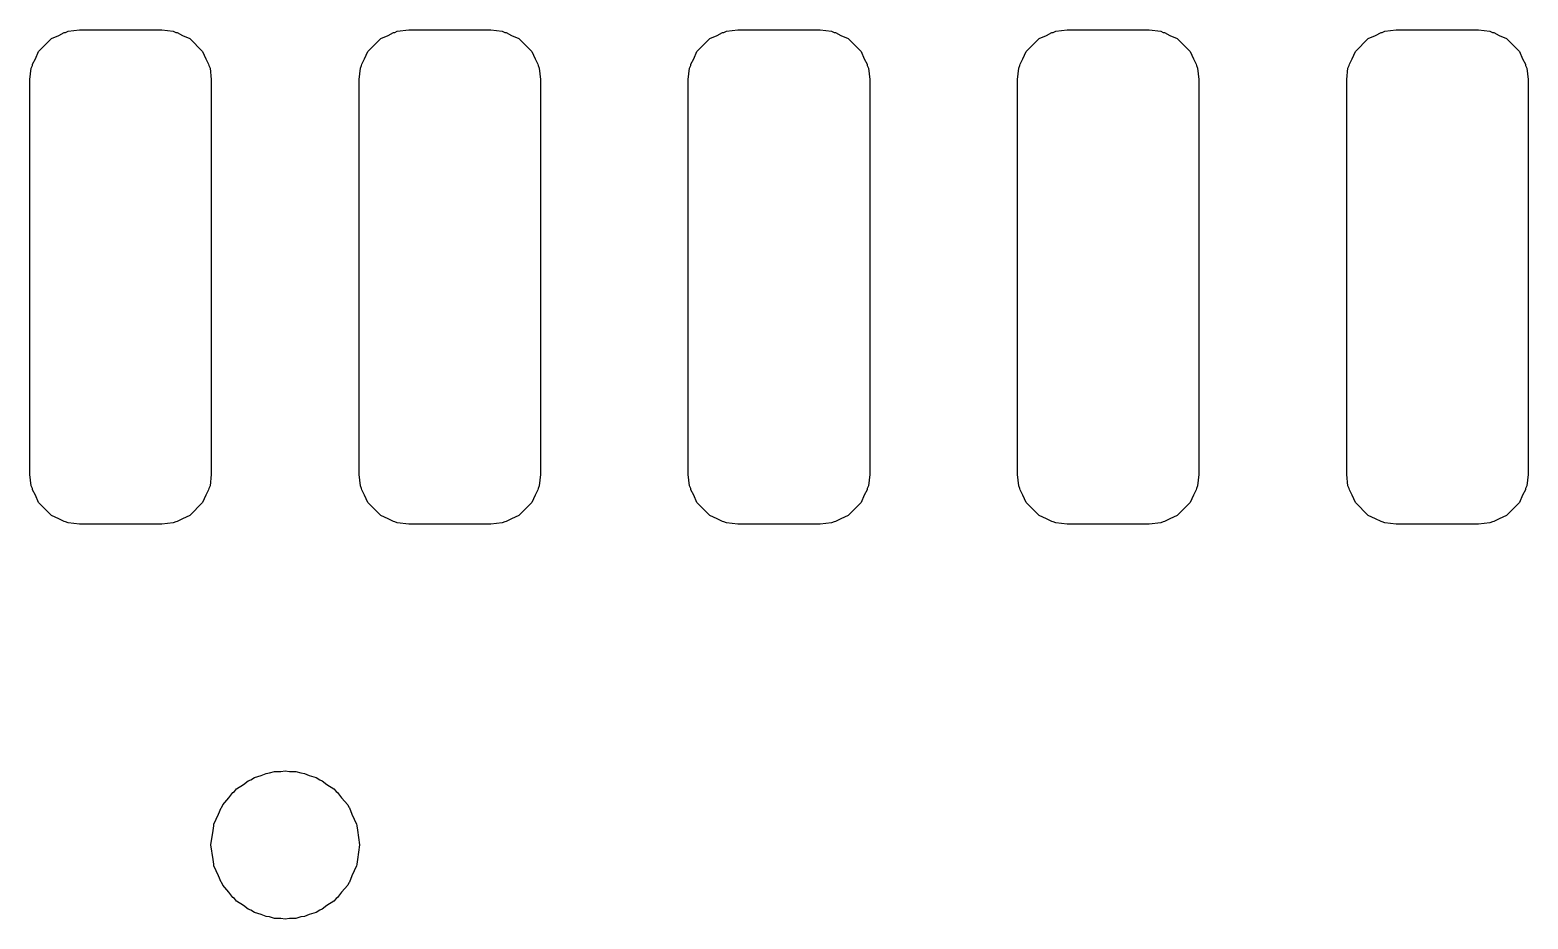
# Model space of a CAD drawing. Extents: x 0.85 to 5.51, y -4.12 to -1.38.
# Drawn here: x 4.4389 to 4.7973, y -2.5177 to -2.3051 of the extents above; entities that cross this region are included whole.
import ezdxf

# ---------------------------------------------------------------- set-up
doc = ezdxf.new("R2010")
doc.units = 0
doc.header["$MEASUREMENT"] = 0
doc.layers.add('BLACK', color=7, linetype='CONTINUOUS')

msp = doc.modelspace()

# ---------------------------------------------------------------- linework, layer by layer
at = {"layer": 'BLACK', "linetype": 'CONTINUOUS'}
for p, q in [((4.44101, -2.31023), (4.44409, -2.30715)), ((4.44409, -2.30715), (4.44586, -2.30637)), ((4.44586, -2.30637), (4.44714, -2.30572)), ((4.44714, -2.30572), (4.44745, -2.30567)), ((4.44745, -2.30567), (4.44807, -2.30539)), ((4.44807, -2.30539), (4.45079, -2.30508)), ((4.45079, -2.30508), (4.47047, -2.30508)), ((4.47047, -2.30508), (4.47319, -2.30539)), ((4.47319, -2.30539), (4.47381, -2.30567)), ((4.47381, -2.30567), (4.47412, -2.30572)), ((4.47412, -2.30572), (4.4754, -2.30637)), ((4.4754, -2.30637), (4.47717, -2.30715)), ((4.47717, -2.30715), (4.48025, -2.31023)), ((4.51975, -2.31023), (4.52283, -2.30715)), ((4.52283, -2.30715), (4.5246, -2.30637)), ((4.5246, -2.30637), (4.52588, -2.30572)), ((4.52588, -2.30572), (4.52619, -2.30567)), ((4.52619, -2.30567), (4.52681, -2.30539)), ((4.52681, -2.30539), (4.52953, -2.30508)), ((4.52953, -2.30508), (4.54921, -2.30508)), ((4.54921, -2.30508), (4.55193, -2.30539)), ((4.55193, -2.30539), (4.55255, -2.30567)), ((4.55255, -2.30567), (4.55286, -2.30572)), ((4.55286, -2.30572), (4.55414, -2.30637)), ((4.55414, -2.30637), (4.55591, -2.30715)), ((4.55591, -2.30715), (4.55899, -2.31023)), ((4.59849, -2.31023), (4.60157, -2.30715)), ((4.60157, -2.30715), (4.60334, -2.30637)), ((4.60334, -2.30637), (4.60462, -2.30572)), ((4.60462, -2.30572), (4.60493, -2.30567)), ((4.60493, -2.30567), (4.60555, -2.30539)), ((4.60555, -2.30539), (4.60827, -2.30508)), ((4.60827, -2.30508), (4.62795, -2.30508)), ((4.62795, -2.30508), (4.63067, -2.30539)), ((4.63067, -2.30539), (4.63129, -2.30567)), ((4.63129, -2.30567), (4.6316, -2.30572)), ((4.6316, -2.30572), (4.63288, -2.30637)), ((4.63288, -2.30637), (4.63465, -2.30715)), ((4.63465, -2.30715), (4.63773, -2.31023)), ((4.67723, -2.31023), (4.68031, -2.30715)), ((4.68031, -2.30715), (4.68208, -2.30637)), ((4.68208, -2.30637), (4.68336, -2.30572)), ((4.68336, -2.30572), (4.68367, -2.30567)), ((4.68367, -2.30567), (4.68429, -2.30539)), ((4.68429, -2.30539), (4.68701, -2.30508)), ((4.68701, -2.30508), (4.70669, -2.30508)), ((4.70669, -2.30508), (4.70941, -2.30539)), ((4.70941, -2.30539), (4.71003, -2.30567)), ((4.71003, -2.30567), (4.71034, -2.30572)), ((4.71034, -2.30572), (4.71162, -2.30637)), ((4.71162, -2.30637), (4.71339, -2.30715)), ((4.71339, -2.30715), (4.71647, -2.31023)), ((4.75597, -2.31023), (4.75905, -2.30715)), ((4.75905, -2.30715), (4.76082, -2.30637)), ((4.76082, -2.30637), (4.76211, -2.30572)), ((4.76211, -2.30572), (4.76241, -2.30567)), ((4.76241, -2.30567), (4.76303, -2.30539)), ((4.76303, -2.30539), (4.76575, -2.30508)), ((4.76575, -2.30508), (4.78543, -2.30508)), ((4.78543, -2.30508), (4.78815, -2.30539)), ((4.78815, -2.30539), (4.78877, -2.30567)), ((4.78877, -2.30567), (4.78908, -2.30572)), ((4.78908, -2.30572), (4.79036, -2.30637)), ((4.79036, -2.30637), (4.79213, -2.30715)), ((4.79213, -2.30715), (4.79521, -2.31023)), ((4.44023, -2.31201), (4.44101, -2.31023)), ((4.48025, -2.31023), (4.48103, -2.31201)), ((4.51897, -2.31201), (4.51975, -2.31023)), ((4.55899, -2.31023), (4.55977, -2.31201)), ((4.59771, -2.31201), (4.59849, -2.31023)), ((4.63773, -2.31023), (4.63851, -2.31201)), ((4.67645, -2.31201), (4.67723, -2.31023)), ((4.71647, -2.31023), (4.71725, -2.31201)), ((4.75519, -2.31201), (4.75597, -2.31023)), ((4.79521, -2.31023), (4.79599, -2.31201)), ((4.43894, -2.31693), (4.43925, -2.31422)), ((4.43925, -2.31422), (4.43953, -2.31359)), ((4.43953, -2.31359), (4.43958, -2.31329)), ((4.43958, -2.31329), (4.44023, -2.31201)), ((4.48103, -2.31201), (4.48168, -2.31329)), ((4.48168, -2.31329), (4.48173, -2.31359)), ((4.48173, -2.31359), (4.48201, -2.31422)), ((4.48201, -2.31422), (4.48232, -2.31693)), ((4.51768, -2.31693), (4.51799, -2.31422)), ((4.51799, -2.31422), (4.51827, -2.31359)), ((4.51827, -2.31359), (4.51832, -2.31329)), ((4.51832, -2.31329), (4.51897, -2.31201)), ((4.55977, -2.31201), (4.56042, -2.31329)), ((4.56042, -2.31329), (4.56047, -2.31359)), ((4.56047, -2.31359), (4.56075, -2.31422)), ((4.56075, -2.31422), (4.56106, -2.31693)), ((4.59642, -2.31693), (4.59673, -2.31422)), ((4.59673, -2.31422), (4.59701, -2.31359)), ((4.59701, -2.31359), (4.59706, -2.31329)), ((4.59706, -2.31329), (4.59771, -2.31201)), ((4.63851, -2.31201), (4.63916, -2.31329)), ((4.63916, -2.31329), (4.63921, -2.31359)), ((4.63921, -2.31359), (4.63949, -2.31422)), ((4.63949, -2.31422), (4.6398, -2.31693)), ((4.67516, -2.31693), (4.67547, -2.31422)), ((4.67547, -2.31422), (4.67575, -2.31359)), ((4.67575, -2.31359), (4.6758, -2.31329)), ((4.6758, -2.31329), (4.67645, -2.31201)), ((4.71725, -2.31201), (4.7179, -2.31329)), ((4.7179, -2.31329), (4.71795, -2.31359)), ((4.71795, -2.31359), (4.71823, -2.31422)), ((4.71823, -2.31422), (4.71854, -2.31693)), ((4.7539, -2.31693), (4.75421, -2.31422)), ((4.75421, -2.31422), (4.75449, -2.31359)), ((4.75449, -2.31359), (4.75454, -2.31329)), ((4.75454, -2.31329), (4.75519, -2.31201)), ((4.79599, -2.31201), (4.79665, -2.31329)), ((4.79665, -2.31329), (4.79669, -2.31359)), ((4.79669, -2.31359), (4.79697, -2.31422)), ((4.79697, -2.31422), (4.79728, -2.31693)), ((4.43894, -2.41142), (4.43894, -2.31693)), ((4.48232, -2.31693), (4.48232, -2.41142)), ((4.51768, -2.41142), (4.51768, -2.31693)), ((4.56106, -2.31693), (4.56106, -2.41142)), ((4.59642, -2.41142), (4.59642, -2.31693)), ((4.6398, -2.31693), (4.6398, -2.41142)), ((4.67516, -2.41142), (4.67516, -2.31693)), ((4.71854, -2.31693), (4.71854, -2.41142)), ((4.7539, -2.41142), (4.7539, -2.31693)), ((4.79728, -2.31693), (4.79728, -2.41142)), ((4.43925, -2.41413), (4.43894, -2.41142)), ((4.48232, -2.41142), (4.48201, -2.41413)), ((4.51799, -2.41413), (4.51768, -2.41142)), ((4.56106, -2.41142), (4.56075, -2.41413)), ((4.59673, -2.41413), (4.59642, -2.41142)), ((4.6398, -2.41142), (4.63949, -2.41413)), ((4.67547, -2.41413), (4.67516, -2.41142)), ((4.71854, -2.41142), (4.71823, -2.41413)), ((4.75421, -2.41413), (4.7539, -2.41142)), ((4.79728, -2.41142), (4.79697, -2.41413)), ((4.43953, -2.41475), (4.43925, -2.41413)), ((4.43958, -2.41506), (4.43953, -2.41475)), ((4.44023, -2.41634), (4.43958, -2.41506)), ((4.48168, -2.41506), (4.48103, -2.41634)), ((4.48173, -2.41475), (4.48168, -2.41506)), ((4.48201, -2.41413), (4.48173, -2.41475)), ((4.51827, -2.41475), (4.51799, -2.41413)), ((4.51832, -2.41506), (4.51827, -2.41475)), ((4.51897, -2.41634), (4.51832, -2.41506)), ((4.56042, -2.41506), (4.55977, -2.41634)), ((4.56047, -2.41475), (4.56042, -2.41506)), ((4.56075, -2.41413), (4.56047, -2.41475)), ((4.59701, -2.41475), (4.59673, -2.41413)), ((4.59706, -2.41506), (4.59701, -2.41475)), ((4.59771, -2.41634), (4.59706, -2.41506)), ((4.63916, -2.41506), (4.63851, -2.41634)), ((4.63921, -2.41475), (4.63916, -2.41506)), ((4.63949, -2.41413), (4.63921, -2.41475)), ((4.67575, -2.41475), (4.67547, -2.41413)), ((4.6758, -2.41506), (4.67575, -2.41475)), ((4.67645, -2.41634), (4.6758, -2.41506)), ((4.7179, -2.41506), (4.71725, -2.41634)), ((4.71795, -2.41475), (4.7179, -2.41506)), ((4.71823, -2.41413), (4.71795, -2.41475)), ((4.75449, -2.41475), (4.75421, -2.41413)), ((4.75454, -2.41506), (4.75449, -2.41475)), ((4.75519, -2.41634), (4.75454, -2.41506)), ((4.79665, -2.41506), (4.79599, -2.41634)), ((4.79669, -2.41475), (4.79665, -2.41506)), ((4.79697, -2.41413), (4.79669, -2.41475)), ((4.44101, -2.41811), (4.44023, -2.41634)), ((4.44409, -2.42119), (4.44101, -2.41811)), ((4.48025, -2.41811), (4.47717, -2.42119)), ((4.48103, -2.41634), (4.48025, -2.41811)), ((4.51975, -2.41811), (4.51897, -2.41634)), ((4.52283, -2.42119), (4.51975, -2.41811)), ((4.55899, -2.41811), (4.55591, -2.42119)), ((4.55977, -2.41634), (4.55899, -2.41811)), ((4.59849, -2.41811), (4.59771, -2.41634)), ((4.60157, -2.42119), (4.59849, -2.41811)), ((4.63773, -2.41811), (4.63465, -2.42119)), ((4.63851, -2.41634), (4.63773, -2.41811)), ((4.67723, -2.41811), (4.67645, -2.41634)), ((4.68031, -2.42119), (4.67723, -2.41811)), ((4.71647, -2.41811), (4.71339, -2.42119)), ((4.71725, -2.41634), (4.71647, -2.41811)), ((4.75597, -2.41811), (4.75519, -2.41634)), ((4.75905, -2.42119), (4.75597, -2.41811)), ((4.79521, -2.41811), (4.79213, -2.42119)), ((4.79599, -2.41634), (4.79521, -2.41811)), ((4.44586, -2.42198), (4.44409, -2.42119)), ((4.44714, -2.42263), (4.44586, -2.42198)), ((4.47539, -2.42198), (4.47412, -2.42263)), ((4.47717, -2.42119), (4.47539, -2.42198)), ((4.52461, -2.42198), (4.52283, -2.42119)), ((4.52588, -2.42263), (4.52461, -2.42198)), ((4.55413, -2.42198), (4.55286, -2.42263)), ((4.55591, -2.42119), (4.55413, -2.42198)), ((4.60335, -2.42198), (4.60157, -2.42119)), ((4.60462, -2.42263), (4.60335, -2.42198)), ((4.63287, -2.42198), (4.6316, -2.42263)), ((4.63465, -2.42119), (4.63287, -2.42198)), ((4.68209, -2.42198), (4.68031, -2.42119)), ((4.68336, -2.42263), (4.68209, -2.42198)), ((4.71162, -2.42198), (4.71034, -2.42263)), ((4.71339, -2.42119), (4.71162, -2.42198)), ((4.76083, -2.42198), (4.75905, -2.42119)), ((4.76211, -2.42263), (4.76083, -2.42198)), ((4.79036, -2.42198), (4.78908, -2.42263)), ((4.79213, -2.42119), (4.79036, -2.42198)), ((4.44745, -2.42268), (4.44714, -2.42263)), ((4.44807, -2.42295), (4.44745, -2.42268)), ((4.45079, -2.42327), (4.44807, -2.42295)), ((4.47047, -2.42327), (4.45079, -2.42327)), ((4.47319, -2.42295), (4.47047, -2.42327)), ((4.47381, -2.42268), (4.47319, -2.42295)), ((4.47412, -2.42263), (4.47381, -2.42268)), ((4.52619, -2.42268), (4.52588, -2.42263)), ((4.52681, -2.42295), (4.52619, -2.42268)), ((4.52953, -2.42327), (4.52681, -2.42295)), ((4.54921, -2.42327), (4.52953, -2.42327)), ((4.55193, -2.42295), (4.54921, -2.42327)), ((4.55255, -2.42268), (4.55193, -2.42295)), ((4.55286, -2.42263), (4.55255, -2.42268)), ((4.60493, -2.42268), (4.60462, -2.42263)), ((4.60555, -2.42295), (4.60493, -2.42268)), ((4.60827, -2.42327), (4.60555, -2.42295)), ((4.62795, -2.42327), (4.60827, -2.42327)), ((4.63067, -2.42295), (4.62795, -2.42327)), ((4.63129, -2.42268), (4.63067, -2.42295)), ((4.6316, -2.42263), (4.63129, -2.42268)), ((4.68367, -2.42268), (4.68336, -2.42263)), ((4.68429, -2.42295), (4.68367, -2.42268)), ((4.68701, -2.42327), (4.68429, -2.42295)), ((4.70669, -2.42327), (4.68701, -2.42327)), ((4.70941, -2.42295), (4.70669, -2.42327)), ((4.71003, -2.42268), (4.70941, -2.42295)), ((4.71034, -2.42263), (4.71003, -2.42268)), ((4.76241, -2.42268), (4.76211, -2.42263)), ((4.76303, -2.42295), (4.76241, -2.42268)), ((4.76575, -2.42327), (4.76303, -2.42295)), ((4.78543, -2.42327), (4.76575, -2.42327)), ((4.78815, -2.42295), (4.78543, -2.42327)), ((4.78877, -2.42268), (4.78815, -2.42295)), ((4.78908, -2.42263), (4.78877, -2.42268)), ((4.49426, -2.48337), (4.49542, -2.48289)), ((4.49542, -2.48289), (4.49627, -2.48278)), ((4.49627, -2.48278), (4.49747, -2.48242)), ((4.49747, -2.48242), (4.49895, -2.48242)), ((4.49895, -2.48242), (4.5, -2.48229)), ((4.5, -2.48229), (4.50105, -2.48242)), ((4.50105, -2.48242), (4.50253, -2.48242)), ((4.50253, -2.48242), (4.50373, -2.48278)), ((4.50373, -2.48278), (4.50458, -2.48289)), ((4.50458, -2.48289), (4.50574, -2.48337)), ((4.48784, -2.48719), (4.48837, -2.48658)), ((4.48837, -2.48658), (4.49002, -2.48552)), ((4.49002, -2.48552), (4.49114, -2.48466)), ((4.49114, -2.48466), (4.49176, -2.4844)), ((4.49176, -2.4844), (4.49262, -2.48385)), ((4.49262, -2.48385), (4.49426, -2.48337)), ((4.50574, -2.48337), (4.50738, -2.48385)), ((4.50738, -2.48385), (4.50824, -2.4844)), ((4.50824, -2.4844), (4.50886, -2.48466)), ((4.50886, -2.48466), (4.50998, -2.48552)), ((4.50998, -2.48552), (4.51163, -2.48658)), ((4.51163, -2.48658), (4.51216, -2.48719)), ((4.48482, -2.49094), (4.48506, -2.4904)), ((4.48506, -2.4904), (4.48652, -2.48872)), ((4.48652, -2.48872), (4.48747, -2.48747)), ((4.48747, -2.48747), (4.48784, -2.48719)), ((4.51216, -2.48719), (4.51253, -2.48747)), ((4.51253, -2.48747), (4.51348, -2.48872)), ((4.51348, -2.48872), (4.51494, -2.4904)), ((4.51494, -2.4904), (4.51518, -2.49094)), ((4.48296, -2.495), (4.48404, -2.49265)), ((4.48404, -2.49265), (4.48466, -2.49114)), ((4.48466, -2.49114), (4.48482, -2.49094)), ((4.51518, -2.49094), (4.51534, -2.49114)), ((4.51534, -2.49114), (4.51596, -2.49265)), ((4.51596, -2.49265), (4.51704, -2.495)), ((4.48224, -2.5), (4.48275, -2.4965)), ((4.48275, -2.4965), (4.48289, -2.49542)), ((4.48289, -2.49542), (4.48291, -2.49537)), ((4.48291, -2.49537), (4.48296, -2.495)), ((4.51704, -2.495), (4.51709, -2.49537)), ((4.51709, -2.49537), (4.51711, -2.49542)), ((4.51711, -2.49542), (4.51725, -2.49649)), ((4.51725, -2.49649), (4.51776, -2.5)), ((4.48275, -2.5035), (4.48224, -2.5)), ((4.51776, -2.5), (4.51725, -2.50351)), ((4.48289, -2.50458), (4.48275, -2.5035)), ((4.48291, -2.50463), (4.48289, -2.50458)), ((4.48296, -2.505), (4.48291, -2.50463)), ((4.51709, -2.50463), (4.51704, -2.505)), ((4.51711, -2.50458), (4.51709, -2.50463)), ((4.51725, -2.50351), (4.51711, -2.50458)), ((4.48404, -2.50735), (4.48296, -2.505)), ((4.48466, -2.50886), (4.48404, -2.50735)), ((4.51596, -2.50735), (4.51534, -2.50886)), ((4.51704, -2.505), (4.51596, -2.50735)), ((4.48482, -2.50906), (4.48466, -2.50886)), ((4.48506, -2.5096), (4.48482, -2.50906)), ((4.48652, -2.51128), (4.48506, -2.5096)), ((4.48747, -2.51253), (4.48652, -2.51128)), ((4.51348, -2.51128), (4.51253, -2.51253)), ((4.51494, -2.5096), (4.51348, -2.51128)), ((4.51518, -2.50906), (4.51494, -2.5096)), ((4.51534, -2.50886), (4.51518, -2.50906)), ((4.48784, -2.51281), (4.48747, -2.51253)), ((4.48837, -2.51342), (4.48784, -2.51281)), ((4.49002, -2.51448), (4.48837, -2.51342)), ((4.49114, -2.51534), (4.49002, -2.51448)), ((4.49176, -2.5156), (4.49114, -2.51534)), ((4.50886, -2.51534), (4.50824, -2.51559)), ((4.50998, -2.51448), (4.50886, -2.51534)), ((4.51163, -2.51342), (4.50998, -2.51448)), ((4.51216, -2.51281), (4.51163, -2.51342)), ((4.51253, -2.51253), (4.51216, -2.51281)), ((4.49262, -2.51615), (4.49176, -2.5156)), ((4.49426, -2.51663), (4.49262, -2.51615)), ((4.49542, -2.51711), (4.49426, -2.51663)), ((4.49627, -2.51722), (4.49542, -2.51711)), ((4.49747, -2.51758), (4.49627, -2.51722)), ((4.49895, -2.51758), (4.49747, -2.51758)), ((4.5, -2.51771), (4.49895, -2.51758)), ((4.50105, -2.51758), (4.5, -2.51771)), ((4.50253, -2.51758), (4.50105, -2.51758)), ((4.50373, -2.51722), (4.50253, -2.51758)), ((4.50458, -2.51711), (4.50373, -2.51722)), ((4.50574, -2.51663), (4.50458, -2.51711)), ((4.50738, -2.51615), (4.50574, -2.51663)), ((4.50824, -2.51559), (4.50738, -2.51615))]:
    msp.add_line(p, q, dxfattribs=at)

doc.saveas('drawing.dxf')
